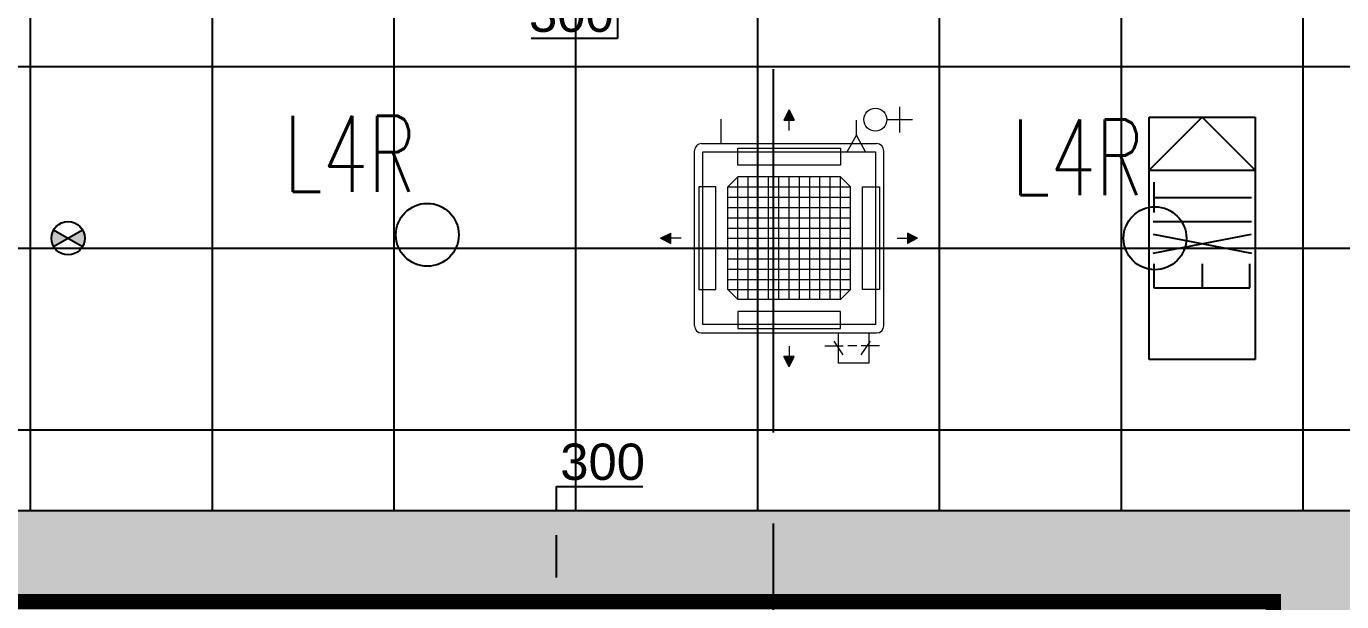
# Model space of a CAD drawing. Header units: millimetres. Extents: x -92759 to 184353, y -15225 to 86714.
# Drawn here: x -55599 to -51258, y 70641 to 72541 of the extents above; entities that cross this region are included whole.
import ezdxf

# ---------------------------------------------------------------- set-up
doc = ezdxf.new("R2010")
doc.units = ezdxf.units.MM
doc.linetypes.add('HIDDEN', pattern=[0.375, 0.25, -0.125])
doc.linetypes.add('IDA - Grid Line', pattern=[2100, 1200, -300, 300, -300])
doc.layers.get('Defpoints').update_dxf_attribs({"color": 8})
for name, color, linetype in [('0-1', 9, 'Continuous'), ('0-Motion Sensor', 1, 'Continuous'), ('A-_FURT----_E-1', 8, 'Continuous'), ('A-PATT-CONC', 8, 'Continuous'), ('E-_LITG _ CKT -DB', 1, 'HIDDEN'), ('E-legend', 1, 'Continuous'), ('HF', 7, 'Continuous'), ('HFI 02', 7, 'Continuous'), ('M-ACMV_FCU', 5, 'Continuous'), ('PDF_M-_ACON----_E-N', 7, 'Continuous')]:
    doc.layers.add(name, color=color, linetype=linetype)
for name, color, linetype, lineweight in [('A--', 134, '500-1-RP', 25), ('HFI 9MM FPB', 94, 'Continuous', 5), ('M-ACMV_CDP', 190, 'DRAIN_PIPE', 25), ('M-ACMV_FCU-2', 86, 'Continuous', 9), ('M-ACMV_PWR', 1, 'REFRIGERANT', 25), ('M-ACMV_REF_PIPE', 134, '500-1-RP', 25), ('M-ACMV_VCD', 7, 'Continuous', 25)]:
    doc.layers.add(name, color=color, linetype=linetype, lineweight=lineweight)
for name, color, linetype, true_color in [('A-_DETA----_ED-2', 1, 'Continuous', 0xff0000), ('E-_LIGT----_E', 1, 'Continuous', 0xff0000), ('S-_ANOTGRID_E-1', 9, 'IDA - Grid Line', 0x808080)]:
    doc.layers.add(name, color=color, linetype=linetype, true_color=true_color)
doc.styles.add('Arial', font='arial.ttf')
doc.styles.add('Simplex', font='simplex_.ttf', dxfattribs={"width": 0.7, "height": 450})
doc.styles.get("Standard").update_dxf_attribs({"font": 'arial.ttf'})
doc.linetypes.add('500-1-RP', pattern='A,0.75,-0.5,0.75,-0.5,0.75,-0.5,0.75,-1.7,["RP",Standard,S=1,R=0,X=-1,Y=-0.5],-1.7', length=7.9)
doc.linetypes.add('DRAIN_PIPE', pattern='A,0.5,-0.2,["D",Standard,S=0.1,R=0,X=-0.1,Y=-0.05],-0.25', length=0.95)
doc.linetypes.add('REFRIGERANT', pattern='A,15,-5.08,["R",Standard,S=2.54,R=0,X=-2.54,Y=-1.27],-5.08', length=25.16)
doc.dimstyles.get("Standard").update_dxf_attribs({"dimtxt": 0.18, "dimasz": 0.18, "dimexe": 0.18, "dimexo": 0.0625, "dimgap": 0.09, "dimtad": 0, "dimtih": 1, "dimtoh": 1, "dimdec": 4, "dimzin": 0, "dimdsep": 46, "dimtxsty": 'Standard', "dimcen": 0.09, "dimadec": 0, "dimazin": 0, "dimtfac": 1, "dimtdec": 4, "dimtofl": 0, "dimtmove": 0, "dimatfit": 3, "dimfxl": 1, "dimtolj": 1, "dimtzin": 0, "dimarcsym": 0})

# ---------------------------------------------------------------- blocks, each defined once
blk = doc.blocks.new('IDA - Exit Sign - IDA - Exit Sign - Both Side - Right-7646706-BLK8_RHH_1ST STOREY PLAN')
at = {"layer": 'A-_DETA----_ED-2'}
for p, q in [((-163.9, -115.1), (-163.9, -432.5)), ((-83.9, -115.1), (-163.9, -115.1)), ((-48.9, -112.8), (14, -437.8)), ((14, -112.8), (-48.9, -437.8)), ((55.1, -112.8), (55.1, -437.8)), ((185.1, -115.3), (85.1, -115.3)), ((135.1, -115.3), (135.1, -437.8)), ((-83.9, -275), (-163.9, -275)), ((-163.9, -432.5), (-83.9, -432.5))]:
    blk.add_line(p, q, dxfattribs=at)
at = {"layer": 'E-_LIGT----_E'}
for p, q in [((-400, -450), (-400, -100)), ((-400, -100), (400, -100)), ((225, -100), (225, -450)), ((400, -275), (225, -100)), ((400, -100), (400, -450)), ((225, -450), (400, -275)), ((400, -450), (-400, -450))]:
    blk.add_line(p, q, dxfattribs=at)
blk = doc.blocks.new('A$Cb2bf8f38')
at = {"layer": 'S-_ANOTGRID_E-1'}
blk.add_line((-10200, -20141.4), (-10200, 53272.8), dxfattribs=at)
at = {"layer": 'A-_FURT----_E-1', "rotation": 90.00000000000064}
blk.add_blockref('IDA - Exit Sign - IDA - Exit Sign - Both Side - Right-7646706-BLK8_RHH_1ST STOREY PLAN', (-9060, 39300), dxfattribs=at)
blk = doc.blocks.new('*D492')
at = {"layer": 'Defpoints', "color": 0, "transparency": 16777216}
for p in [(1159.9, 499961.7), (1156, 499661.7), (1159.9, 499661.7)]:
    blk.add_point(p, dxfattribs=at)
at = {"layer": 'HFI 02', "color": 0, "lineweight": -2, "transparency": 16777216}
for p, q in [((1159.8, 499961.7), (1155.9, 499961.7)), ((1156, 499881.7), (1156, 499741.7)), ((1159.8, 499661.7), (1155.9, 499661.7)), ((1156, 499661.7), (1156, 499421.1)), ((1156, 499421.1), (871.4, 499421.1))]:
    blk.add_line(p, q, dxfattribs=at)
at = {"layer": 'HFI 02', "color": 0, "transparency": 16777216}
for points in [[(1142.7, 499881.7), (1169.4, 499881.7), (1156, 499961.7)], [(1142.7, 499741.7), (1169.4, 499741.7), (1156, 499661.7)]]:
    blk.add_solid(points, dxfattribs=at)
at = {"layer": 'HFI 02', "color": 152, "true_color": 0x2776bb, "transparency": 16777216, "insert": (1003.7, 499502.4), "char_height": 120, "attachment_point": 5, "style": 'Arial'}
blk.add_mtext('\\A1;300', dxfattribs=at)
blk = doc.blocks.new('*D493')
at = {"layer": 'Defpoints', "color": 0, "transparency": 16777216}
for p in [(954.6, 497861.7), (1108.9, 497861.7), (1108.9, 497561.7)]:
    blk.add_point(p, dxfattribs=at)
at = {"layer": 'HFI 02', "color": 0, "lineweight": -2, "transparency": 16777216}
for p, q in [((954.6, 497861.7), (954.6, 497941.7)), ((954.6, 497941.7), (1239.2, 497941.7)), ((1108.9, 497861.7), (954.4, 497861.7)), ((954.6, 497641.7), (954.6, 497781.7)), ((1108.9, 497561.7), (954.4, 497561.7))]:
    blk.add_line(p, q, dxfattribs=at)
at = {"layer": 'HFI 02', "color": 0, "transparency": 16777216}
for points in [[(941.2, 497781.7), (967.9, 497781.7), (954.6, 497861.7)], [(941.2, 497641.7), (967.9, 497641.7), (954.6, 497561.7)]]:
    blk.add_solid(points, dxfattribs=at)
at = {"layer": 'HFI 02', "color": 152, "true_color": 0x2776bb, "transparency": 16777216, "insert": (1106.9, 498023), "char_height": 120, "attachment_point": 5, "style": 'Arial'}
blk.add_mtext('\\A1;300', dxfattribs=at)
blk = doc.blocks.new('Motion Sensor')
at = {"layer": 'E-legend', "lineweight": 25}
h = blk.add_hatch(color=256, dxfattribs=at)
h.dxf.hatch_style = 1
h.paths.add_polyline_path([(10021, -17121.6), (9973.3, -17094.1, 0.131652), (9965.9, -17121.6, 0.131652), (9973.3, -17149.1)])
h = blk.add_hatch(color=256, dxfattribs=at)
h.dxf.hatch_style = 1
h.paths.add_polyline_path([(10068.6, -17094.1), (10021, -17121.6), (10068.6, -17149.1, 0.131652), (10076, -17121.6, 0.131652)])
for p, q in [((9973.3, -17094.1), (10068.6, -17149.1)), ((9973.3, -17149.1), (10068.6, -17094.1))]:
    blk.add_line(p, q, dxfattribs=at)
blk.add_circle((10021, -17121.6), 55, dxfattribs=at)
blk = doc.blocks.new('A$C020d881d')
at = {"layer": 'E-legend', "lineweight": 25}
blk.add_circle((818.7, 172), 103.8, dxfattribs=at)
at = {"layer": 'E-legend', "lineweight": 25, "style": 'Simplex', "width": 0.7}
blk.add_text('L4R', height=250, dxfattribs=at).set_placement((345.2, 314.3))
blk = doc.blocks.new('EL_B8_L1_R4')
at = {"color": 6, "linetype": 'HIDDEN', "ltscale": 40, "const_width": 50}
blk.add_lwpolyline([(13092.9, -27358.3), (13092.9, -43108.3), (10382.9, -43108.3), (10382.9, -42358.3), (6692.9, -42358.3), (6692.9, -42758.3), (2092.9, -42758.3), (2092.9, -35258.3), (-3607.1, -35258.3), (-3607.1, -24683.3), (4692.9, -24683.3), (4692.9, -34658.3), (10992.9, -34658.3), (10992.9, -14008.3), (2242.9, -14008.3), (2242.9, -2458.3), (-3957.1, -2458.3), (-3957.1, -58.3), (842.9, -58.3), (842.9, 3691.7), (2342.9, 3691.7), (2342.9, -58.3), (13092.9, -58.3), (13092.9, -12058.3)], dxfattribs=at)
at = {"layer": '0-Motion Sensor'}
blk.add_blockref('Motion Sensor', (-11756.5, 15863.3), dxfattribs=at)
at = {"layer": 'E-_LITG _ CKT -DB', "ltscale": 0.5}
for p in [(-1368.5, -1418.8), (1033.4, -1430.3)]:
    blk.add_blockref('A$C020d881d', p, dxfattribs=at)
blk = doc.blocks.new('A$C7208cd76')
at = {"layer": 'M-ACMV_FCU', "lineweight": 5}
h = blk.add_hatch(color=256, dxfattribs=at)
h.dxf.hatch_style = 1
h.paths.add_polyline_path([(0, 424.1), (-17, 390.2), (17, 390.2)])
h = blk.add_hatch(color=256, dxfattribs=at)
h.dxf.hatch_style = 1
h.paths.add_polyline_path([(-424.1, 0), (-390.2, -17), (-390.2, 17)])
h = blk.add_hatch(color=256, dxfattribs=at)
h.dxf.hatch_style = 1
h.paths.add_polyline_path([(424.1, 0), (390.2, 17), (390.2, -17)])
h = blk.add_hatch(color=256, dxfattribs=at)
h.dxf.hatch_style = 1
h.paths.add_polyline_path([(0, -424.1), (17, -390.2), (-17, -390.2)])
for p, q in [((0, 424.1), (-17, 390.2)), ((0, 424.1), (17, 390.2)), ((-17, 390.2), (17, 390.2)), ((0, 356.2), (0, 390.2)), ((288.8, 312.5), (-288.8, 312.5)), ((288.9, 312.6), (288.9, 312.6)), ((-312.5, 288.8), (-312.5, -288.8)), ((312.5, 288.8), (312.5, -288.8)), ((312.6, 288.9), (312.6, 288.9)), ((-202.6, 169.6), (-169.6, 202.6)), ((-169.6, 202.6), (169.6, 202.6)), ((-169.6, 202.6), (-169.6, -202.6)), ((-135.7, 202.6), (-135.7, -202.6)), ((-101.8, 202.6), (-101.8, -202.6)), ((-67.9, 202.6), (-67.9, -202.6)), ((-33.9, 202.6), (-33.9, -202.6)), ((0, 202.6), (0, -202.6)), ((33.9, 202.6), (33.9, -202.6)), ((67.9, 202.6), (67.9, -202.6)), ((101.8, 202.6), (101.8, -202.6)), ((135.7, 202.6), (135.7, -202.6)), ((169.6, 202.6), (202.6, 169.6)), ((169.6, 202.6), (169.6, -202.6)), ((-202.6, 169.6), (-202.6, -169.6)), ((202.6, 169.6), (-202.6, 169.6)), ((202.6, 135.7), (-202.6, 135.7)), ((202.6, 169.6), (202.6, -169.6)), ((202.6, 101.8), (-202.6, 101.8)), ((202.6, 67.9), (-202.6, 67.9)), ((-424.1, 0), (-390.2, 17)), ((-424.1, 0), (-390.2, -17)), ((-390.2, -17), (-390.2, 17)), ((-356.2, 0), (-390.2, 0)), ((202.6, 33.9), (-202.6, 33.9)), ((202.6, 0), (-202.6, 0)), ((356.2, 0), (390.2, 0)), ((390.2, 17), (390.2, -17)), ((424.1, 0), (390.2, 17)), ((424.1, 0), (390.2, -17)), ((202.6, -33.9), (-202.6, -33.9)), ((202.6, -67.9), (-202.6, -67.9)), ((202.6, -101.8), (-202.6, -101.8)), ((202.6, -135.7), (-202.6, -135.7)), ((-169.6, -202.6), (-202.6, -169.6)), ((202.6, -169.6), (-202.6, -169.6)), ((169.6, -202.6), (202.6, -169.6)), ((-169.6, -202.6), (169.6, -202.6)), ((288.8, -312.5), (-288.8, -312.5)), ((17, -390.2), (-17, -390.2)), ((0, -424.1), (-17, -390.2)), ((0, -356.2), (0, -390.2)), ((0, -424.1), (17, -390.2))]:
    blk.add_line(p, q, dxfattribs=at)
for points in [[(285, 285), (285, -285), (-285, -285), (-285, 285)], [(-169.6, 241.6), (169.6, 241.6), (169.6, 297.9), (-169.6, 297.9)], [(-241.6, 169.6), (-241.6, -169.6), (-297.9, -169.6), (-297.9, 169.6)], [(241.6, 169.6), (241.6, -169.6), (297.9, -169.6), (297.9, 169.6)], [(-169.6, -241.6), (169.6, -241.6), (169.6, -297.9), (-169.6, -297.9)]]:
    blk.add_lwpolyline(points, close=True, dxfattribs=at)
for centre, start, end in [((-288.8, 288.8), 90, 180), ((288.8, 288.8), 0, 90), ((-288.8, -288.8), 180, 270), ((288.8, -288.8), 270, 0)]:
    blk.add_arc(centre, 23.7, start, end, dxfattribs=at)
blk = doc.blocks.new('A$C49267d6b')
at = {"layer": 'PDF_M-_ACON----_E-N', "lineweight": 0}
for p, q in [((0, 127), (0, 76.2)), ((-25.4, 76.2), (12.7, 101.6)), ((0, 63.5), (0, 38.1)), ((-25.4, 25.4), (12.7, 0)), ((0, -25.4), (0, 25.4))]:
    blk.add_line(p, q, dxfattribs=at)
blk = doc.blocks.new('A$C81577ca4')
at = {"layer": 'A--', "lineweight": 0, "ltscale": 0.75}
for p, q in [((-36, -125), (-86, -125)), ((19, -95), (-36, -125)), ((19, -155), (-36, -125))]:
    blk.add_line(p, q, dxfattribs=at)
blk = doc.blocks.new('SSO')
at = {"layer": 'M-ACMV_PWR', "linetype": 'ByBlock', "lineweight": 5}
for p, q in [((1064770.3, 20778.3), (1064770.3, 20878.3)), ((1064820.3, 20828.3), (1064720.3, 20828.3))]:
    blk.add_line(p, q, dxfattribs=at)
blk.add_circle((1064770.3, 20733.6), 44.6, dxfattribs=at)
blk.add_circle((1064770.3, 20733.6), 44.6, dxfattribs=at)
blk = doc.blocks.new('FCU-2_mini cassette')
at = {"layer": 'M-ACMV_CDP', "lineweight": 5}
blk.add_line((240311.9, -39528.1), (240311.9, -39608.6), dxfattribs=at)
at = {"layer": 'M-ACMV_VCD', "lineweight": 5}
blk.add_lwpolyline([(239824.1, -38903.1), (239824.1, -38803.1), (239924.1, -38803.1), (239924.1, -38903.1)], close=True, dxfattribs=at)
at = {"layer": 'M-ACMV_FCU', "lineweight": 5}
blk.add_blockref('A$C7208cd76', (240087.3, -39215.6), dxfattribs=at)
at = {"layer": 'M-ACMV_PWR', "color": 1, "linetype": 'ByBlock', "lineweight": 5, "xscale": 0.8500000000000222, "yscale": 0.8500000000000222, "zscale": 0.8500000000000222, "rotation": 90}
blk.add_blockref('SSO', (257426.2, -944662.3), dxfattribs=at)
at = {"layer": 'M-ACMV_REF_PIPE', "lineweight": 5, "rotation": 90}
blk.add_blockref('A$C81577ca4', (239740.3, -39519.6), dxfattribs=at)
at = {"layer": 'M-ACMV_VCD', "lineweight": 5, "xscale": -1.181061443391948, "yscale": 1.181061443391948, "zscale": 1.181061443391948, "rotation": 90}
blk.add_blockref('A$C49267d6b', (239939.1, -38860.6), dxfattribs=at)
blk = doc.blocks.new('ACMV_B8L1_R9')
at = {"layer": 'M-ACMV_FCU-2', "rotation": 180}
blk.add_blockref('FCU-2_mini cassette', (476808.9, -77329), dxfattribs=at)
blk = doc.blocks.new('RCP_B8L1')
at = {"layer": 'A-PATT-CONC'}
h = blk.add_hatch(dxfattribs=at)
h.set_pattern_fill('ANSI37', color=256, scale=189, angle=45)
h.set_pattern_definition([(90, (-2178.97, 497861.7), (-600.075, 0), []), (180, (-2178.97, 497861.7), (-6e-14, -600.075), [])])
h.paths.add_polyline_path([(13420.95033, 497861.70958), (13420.95033, 457661.70958), (12820.95033, 457661.70958), (12820.95033, 497861.70958), (-2178.96619, 497861.70958), (-2178.96619, 499661.70958), (13420.95033, 499661.70958)])
at = {"layer": 'HFI 9MM FPB'}
h = blk.add_hatch(dxfattribs=at)
h.set_pattern_fill('ANSI33', color=256, scale=50)
h.paths.add_polyline_path([(3420.95034, 503711.71507), (3420.95034, 499961.70958), (14170.95033, 499961.70958), (14170.95033, 498786.70958), (14170.95033, 496961.70958), (14620.95033, 496961.70958), (14620.95033, 495861.70958), (14170.95033, 495861.70958), (14170.95033, 487961.70958), (14770.95033, 487961.70958), (14770.95033, 488411.70958), (17420.95033, 488411.70958), (17420.95033, 489484.4), (17420.95033, 489561.70958), (19070.95033, 489561.70958), (19070.95033, 488561.70958), (18870.95033, 488561.70958), (18870.95033, 487961.70958), (19070.95033, 487961.70958), (19070.95033, 485386.70958), (15770.95033, 485386.70958), (15770.95033, 486036.70958), (14170.95033, 486036.70958), (14170.95033, 474361.70958), (16695.95033, 474361.70958), (16695.95033, 472561.70958), (14827.95033, 472561.70958), (14827.95033, 472661.70958), (14170.95033, 472661.70958), (14170.95033, 456911.7134), (11460.95032, 456911.7134), (11460.95032, 457661.70958), (7770.95034, 457661.70958), (7770.95034, 457211.70958), (3170.94439, 457211.70958), (3170.94439, 464761.70958), (-2529.04966, 464761.70958), (-2529.04966, 475336.70958), (5770.95034, 475336.70958), (5770.95034, 465361.70958), (12071.95033, 465361.70958), (12071.95033, 486011.70958), (3321.95033, 486011.70958), (3321.95033, 497561.70958), (-2879.04966, 497561.70958), (-2879.04966, 499961.70958), (1920.95034, 499961.70958), (1920.95034, 503711.71507), (2120.95034, 503711.71507)])
h.paths.add_polyline_path([(13420.95033, 497861.70958), (13420.95033, 457661.70958), (12820.95033, 457661.70958), (12820.95033, 497861.70958), (-2178.96619, 497861.70958), (-2178.96619, 499661.70958), (13420.95033, 499661.70958)], flags=16)
h.paths.add_polyline_path([(12070.95033, 496961.70958), (3671.95033, 496961.70959), (3671.95033, 486161.70959), (12070.95033, 486161.70958)], flags=16)
h.paths.add_polyline_path([(15120.95033, 488099.20958), (15120.95033, 486299.20958), (16320.95033, 486299.20958), (16320.95033, 485699.20958), (18720.95033, 485699.20958), (18720.95033, 488099.20958)], flags=16)
h.paths.add_polyline_path([(8070.95034, 463261.70958), (11870.95034, 463261.70958), (11870.95034, 459461.70958), (8070.95034, 459461.70958)], flags=0)
h.paths.add_polyline_path([(7920.95034, 463411.70958), (12020.95034, 463411.70958), (12020.95034, 459311.70958), (7920.95034, 459311.70958)], flags=16)
h.paths.add_polyline_path([(-1979.04966, 474849.20967), (5220.95034, 474849.20967), (5220.95034, 465249.22398), (-1979.04966, 465249.22398)], flags=16)
h.paths.add_polyline_path([(-2529.04966, 467793.20229), (-2529.04966, 464761.70958), (3170.94439, 464761.70958), (3170.94439, 457211.70958), (7770.95034, 457211.70958), (7770.95034, 457661.70958), (11460.95032, 457661.70958), (11460.95032, 456911.7134), (14170.95033, 456911.7134), (14170.95033, 472661.70958), (14020.95033, 472661.70958), (14020.95033, 457061.70958), (11610.95032, 457061.70958), (11610.95032, 457811.70958), (7620.95034, 457811.70958), (7620.95034, 457361.70958), (3320.94439, 457361.70958), (3320.94439, 464911.70958), (-2379.04966, 464911.70958), (-2379.04966, 467793.20229), (-2379.04966, 475186.70967), (5620.95034, 475186.70967), (5620.95034, 465211.72398), (12220.95033, 465211.72398), (12220.95033, 486011.70958), (12070.95033, 486011.70958), (12070.95033, 465361.72398), (5770.95034, 465361.72398), (5770.95034, 475336.70967), (-2529.04966, 475336.70967)], flags=16)
at = {"layer": 'HF'}
blk.add_lwpolyline([(13420.95033, 497861.70958), (13420.95033, 457661.70958), (12820.95033, 457661.70958), (12820.95033, 497861.70958), (-2178.96619, 497861.70958), (-2178.96619, 499661.70958), (13420.95033, 499661.70958)], close=True, dxfattribs=at)
at = {"layer": 'HFI 02'}
dim = blk.add_linear_dim(base=(1156.04765, 499661.70958), p1=(1159.8803, 499961.70958), p2=(1159.8803, 499661.70958), angle=90, dimstyle='Standard', dxfattribs=at)
dim.commit()
dim.dimension.update_dxf_attribs({"geometry": '*D492', "text_midpoint": (1003.72842, 499421.08231), "dimtype": 128})
dim = blk.add_linear_dim(base=(954.56022, 497861.70958), p1=(1108.91807, 497561.70958), p2=(1108.91807, 497861.70958), angle=90, dimstyle='Standard', dxfattribs=at)
dim.commit()
dim.dimension.update_dxf_attribs({"geometry": '*D493', "text_midpoint": (1106.87946, 498023.01927)})

msp = doc.modelspace()

# ---------------------------------------------------------------- block references
at = {"layer": '0-1'}
msp.add_blockref('A$Cb2bf8f38', (-42933, 32541.2), dxfattribs=at)

# ---------------------------------------------------------------- next in the draw order: block references
at = {"color": 0}
msp.add_blockref('EL_B8_L1_R4', (-53725.9, 73099.6), dxfattribs=at)
at = {"layer": 'A-PATT-CONC', "color": 152, "true_color": 0x2776bb}
msp.add_blockref('RCP_B8L1', (-54804, -426920.5), dxfattribs=at)

# ---------------------------------------------------------------- next in the draw order: block references
at = {"layer": 'M-ACMV_FCU', "color": 5}
msp.add_blockref('ACMV_B8L1_R9', (-289803, 109954.6), dxfattribs=at)

doc.saveas('drawing.dxf')
